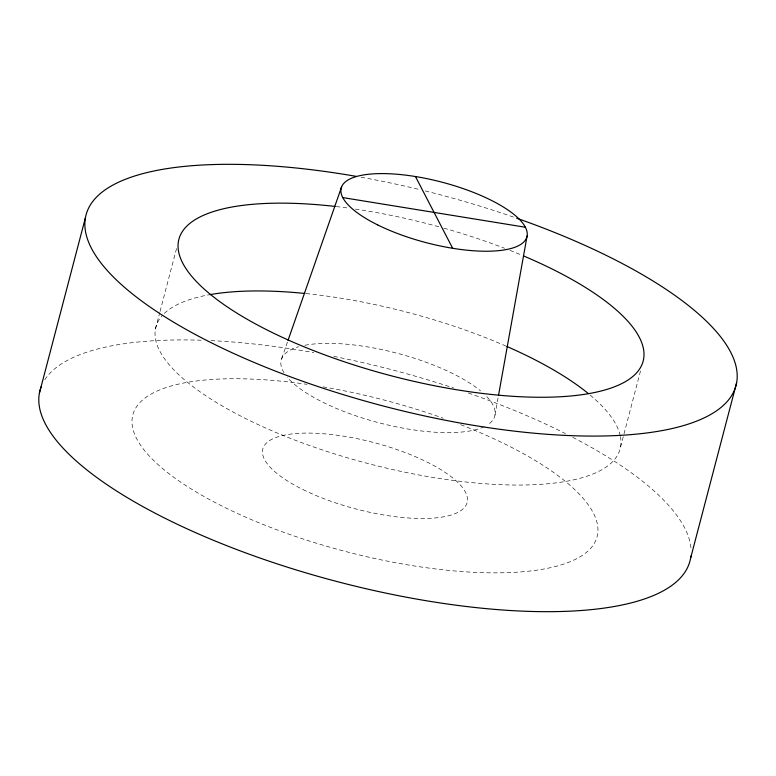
<?xml version="1.0" encoding="UTF-8"?>
<svg xmlns="http://www.w3.org/2000/svg" width="776" height="776" viewBox="0 0 776 776"><rect width="100%" height="100%" fill="white"/><g stroke="black" fill="none" stroke-linecap="round" stroke-linejoin="round"><path stroke-width="0.58" stroke-dasharray="3.88 2.91" d="M494.972 415.16L498.376 396.177M155.452 328.966L159.749 312.573M160.06 311.409L176.637 248.194M620.548 447.034L640.51 370.947M281.678 358.58L287.634 341.527M361.082 177.229A335.989 109.387 14.7 0 1 419.612 189.567M425.229 190.944A335.989 109.387 14.7 0 1 514.43 217.416M336.221 206.561A239.988 78.133 14.7 0 1 349.685 208.278M355.36 209.093A239.988 78.133 14.7 0 1 440.361 227.193M443.843 228.163A239.988 78.133 14.7 0 1 504.584 248.271M509.919 250.357A239.988 78.133 14.7 0 1 521.453 255.042M44.765 379.774A335.989 109.387 14.7 0 1 202.875 340.276M211.043 340.615A335.989 109.387 14.7 0 1 313.844 352.605M333.835 356.388A335.989 109.387 14.7 0 1 453.63 388M468.365 393.005A335.989 109.387 14.7 0 1 565.481 433.609M572.766 437.334A335.989 109.387 14.7 0 1 691.047 549.088M620.402 436.471A239.988 78.133 14.7 0 1 366.253 463.068A239.988 78.133 14.7 0 1 162.679 315.066M164.308 313.417A239.988 78.133 14.7 0 1 208.831 294.841M306.103 293.58A239.988 78.133 14.7 0 1 505.739 345.97M590.167 395.071A239.988 78.133 14.7 0 1 620.169 435.365M460.663 424.695A239.988 78.133 14.7 0 1 539.815 569.7A239.988 78.133 14.7 0 1 166.355 471.624A239.988 78.133 14.7 0 1 307.015 384.343M323.049 386.865A239.988 78.133 14.7 0 1 443.261 418.215M486.824 396.681A110.396 35.938 14.7 0 1 487.202 425.102M484.34 426.654A110.396 35.938 14.7 0 1 382.364 423.657A110.396 35.938 14.7 0 1 287.265 377.185M284.026 372.761A110.396 35.938 14.7 0 1 298.615 346.765M304.842 345.281A110.396 35.938 14.7 0 1 480.557 390.891M302.941 489.549A105.594 34.377 14.7 0 0 466.667 503.934A105.594 34.377 14.7 0 0 325.299 433.9A105.594 34.377 14.7 0 0 302.941 489.549"/><path stroke-width="1.16" d="M498.59 394.984L527.088 236.02M39.401 393.151L85.467 217.561M690.533 558.439L736.599 382.849M288.032 340.383L341.615 186.832M342.75 197.579L525.381 227.242M415.461 176.53L452.67 248.291M516.68 218.201A335.989 109.387 14.7 0 1 663.131 430.399A335.989 109.387 14.7 0 1 128.932 291.078A335.989 109.387 14.7 0 1 356.397 176.394M523.509 255.915A239.988 78.133 14.7 0 1 581.69 394.732A239.988 78.133 14.7 0 1 215.767 298.644A239.988 78.133 14.7 0 1 335.116 206.435M690.892 556.072A335.989 109.387 14.7 0 1 338.064 581.825A335.989 109.387 14.7 0 1 41.39 386.273M209.918 294.637A239.988 78.133 14.7 0 1 304.91 293.464M506.835 346.445A239.988 78.133 14.7 0 1 588.363 393.577M377.679 224.914A95.991 31.253 14.7 0 0 526.516 237.989A95.991 31.253 14.7 0 0 398.001 174.328A95.991 31.253 14.7 0 0 377.679 224.914"/></g></svg>
